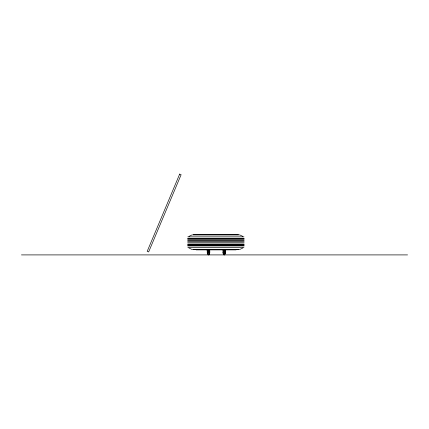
<?xml version="1.0" encoding="UTF-8"?>
<svg xmlns="http://www.w3.org/2000/svg" width="429" height="429" viewBox="0 0 429 429"><rect width="100%" height="100%" fill="white"/><g stroke="black" fill="none" stroke-linecap="round" stroke-linejoin="round"><path stroke-width="0.64" d="M188.889 236.417L191.999 234.931L239.784 234.931L242.9 236.417M242.9 247.967L239.784 249.458L191.999 249.458L188.889 247.967M193.27 234.733L238.519 234.733M187.843 236.862L243.94 236.862M187.671 238.46L244.117 238.46M187.671 238.878L244.117 238.878M187.671 239.87L244.117 239.87M187.671 240.288L244.117 240.288M187.671 241.613L244.117 241.613M187.671 242.771L244.117 242.771M187.671 244.101L244.117 244.101M187.671 244.514L244.117 244.514M187.671 245.511L244.117 245.511M187.671 245.924L244.117 245.924M187.843 247.528L243.94 247.528M193.27 249.657L238.519 249.657M196.144 249.882L236.068 249.882M207.695 252.89L209.357 252.89M223.402 252.89L225.064 252.89M21.45 254.906L407.55 254.906M225.429 252.643L225.429 253.142M225.263 253.459C227.07 249.437 221.375 249.437 223.182 253.459M224.233 249.951L224.222 250.799M224.233 250.895L224.233 254.89M223.016 252.643L223.016 253.142M209.722 252.643L209.722 253.142M209.556 253.459C211.363 249.437 205.668 249.437 207.475 253.459M209.39 253.459L209.39 250.799L207.641 250.799L207.641 253.459M208.521 249.951L208.515 250.799M208.526 250.895L208.526 254.89M207.309 252.643L207.309 253.142M223.402 251.641A0.837 0.837 0 0 1 225.064 251.641M179.671 174.094L147.206 251.33L148.654 251.936L181.118 174.705L179.671 174.094M210.226 249.785L206.821 249.951L210.226 249.785M225.933 249.785L222.528 249.951L225.933 249.785M225.096 250.799L223.348 250.799L223.402 254.145A0.837 0.837 0 0 0 225.064 254.145L225.096 250.799M209.357 254.145L209.357 251.641A0.837 0.837 0 0 0 207.695 251.641L207.695 254.145A0.837 0.837 0 0 0 209.357 254.145"/></g></svg>
